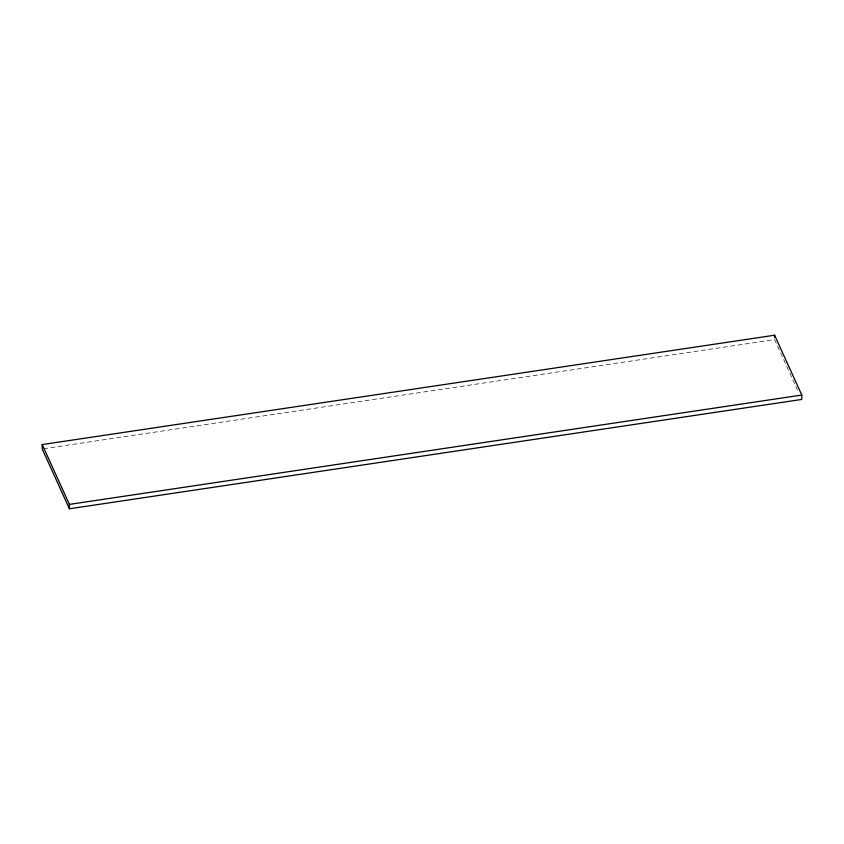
<?xml version="1.0" encoding="UTF-8"?>
<svg xmlns="http://www.w3.org/2000/svg" width="844" height="844" viewBox="0 0 844 844"><rect width="100%" height="100%" fill="white"/><g stroke="black" fill="none" stroke-linecap="round" stroke-linejoin="round"><path stroke-width="0.63" stroke-dasharray="4.22 3.17" d="M43.508 448.755L774.592 339.604L789.277 371.909M789.815 373.111L797.432 389.865"/><path stroke-width="1.27" d="M42.211 444.566L42.2 448.945L69.398 508.784L801.789 399.434L801.8 395.055L774.602 335.216L42.211 444.566L69.408 504.395L69.398 508.784M774.592 337.41L774.602 335.216M69.408 504.395L801.8 395.055"/></g></svg>
